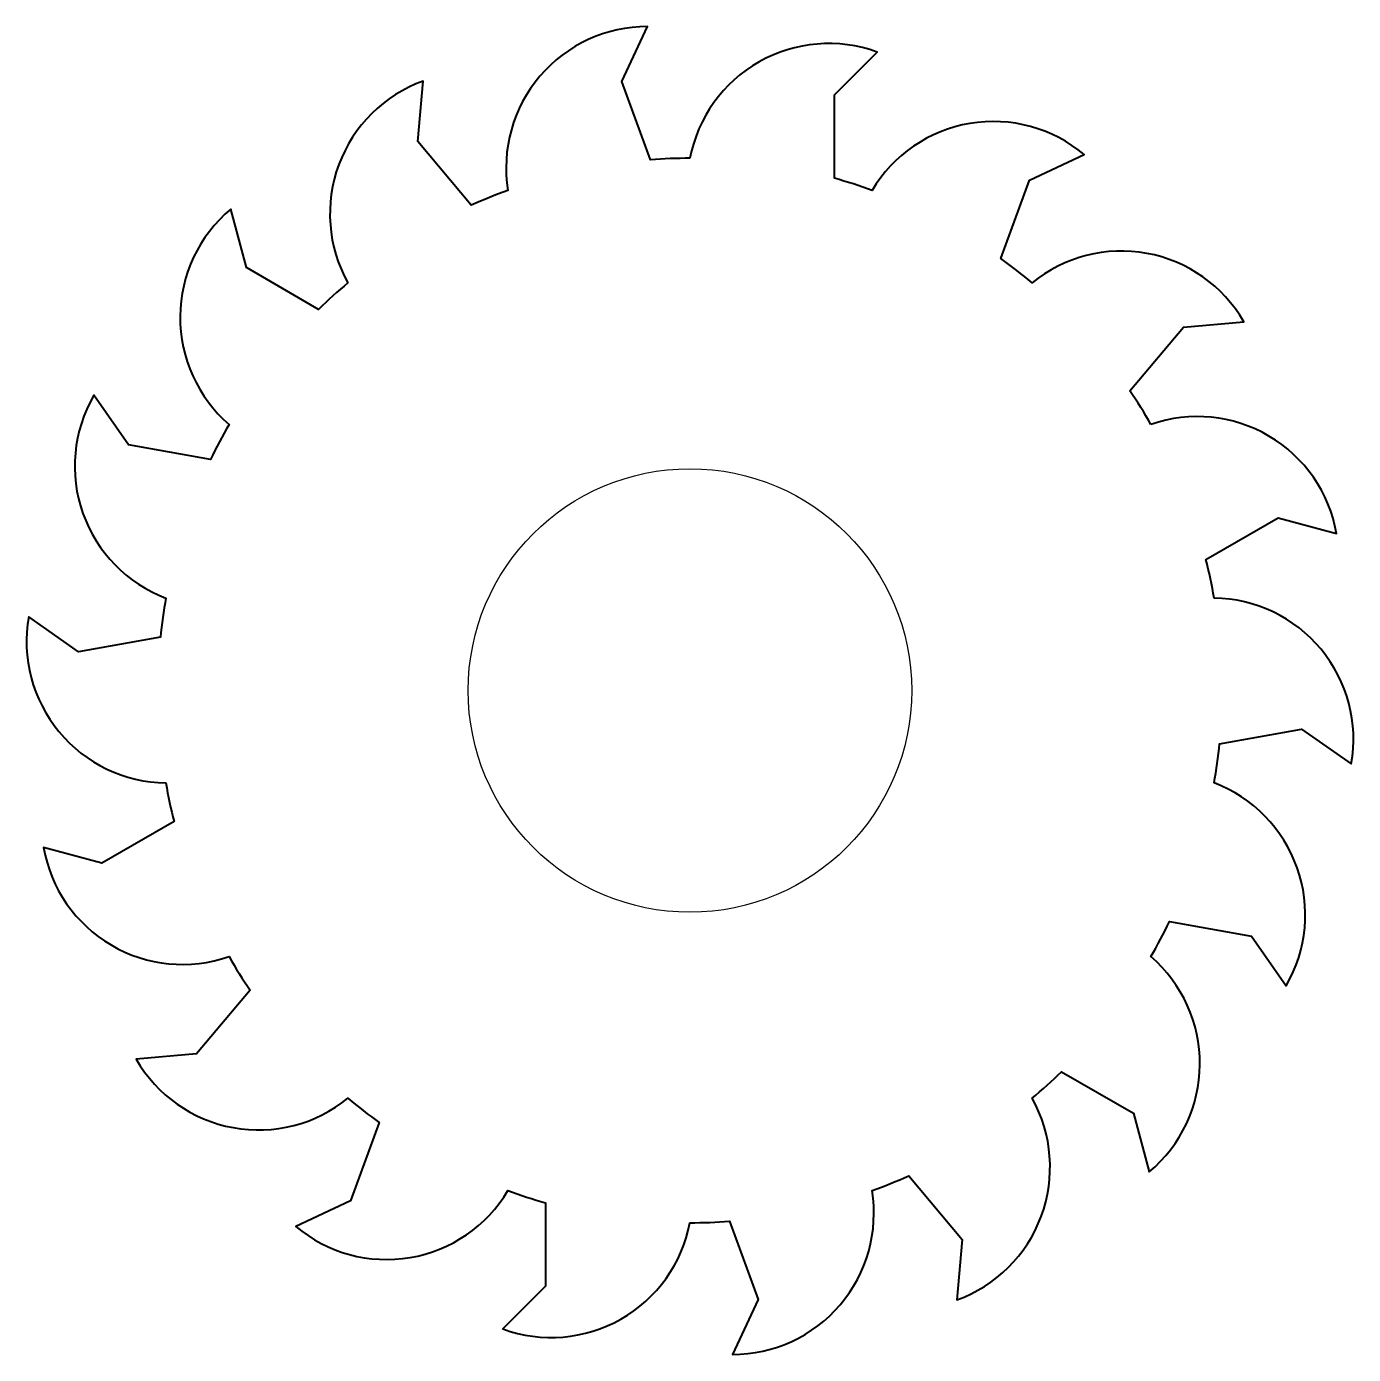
# Model space of a CAD drawing. Header units: millimetres. Extents: x 2728 to 2878, y 1355 to 1504.
import ezdxf

# ---------------------------------------------------------------- set-up
doc = ezdxf.new("R2010")
doc.units = ezdxf.units.MM
doc.layers.add('Sawplate', color=7, linetype='Continuous', lineweight=30)
doc.layers.add('Sawteeth', color=1, linetype='Continuous', lineweight=40)

msp = doc.modelspace()

# ---------------------------------------------------------------- linework, layer by layer
at = {"layer": 'Sawplate'}
msp.add_circle((2803.23, 1429.42), 25, dxfattribs=at)
at = {"layer": 'Sawteeth'}
msp.add_lwpolyline([(2855.2, 1459.42, 0.018599), (2852.82, 1463.2), (2858.86, 1470.39), (2865.66, 1470.99, 0.462184), (2841.8, 1475.38, 0.018599), (2838.28, 1478.12), (2841.49, 1486.95), (2847.68, 1489.83, 0.462184), (2823.76, 1485.8, 0.018599), (2819.51, 1487.17), (2819.51, 1496.56), (2824.34, 1501.39, 0.462184), (2803.23, 1489.42, 0.018599), (2798.78, 1489.26), (2795.56, 1498.08), (2798.45, 1504.27, 0.462184), (2782.71, 1485.8, 0.018599), (2778.58, 1484.12), (2772.54, 1491.32), (2773.14, 1498.12, 0.462184), (2764.67, 1475.38, 0.018599), (2761.36, 1472.39), (2753.23, 1477.09), (2751.46, 1483.68, 0.462184), (2751.27, 1459.42, 0.018599), (2749.19, 1455.48), (2739.94, 1457.11), (2736.02, 1462.7, 0.462184), (2744.15, 1439.84, 0.018599), (2743.54, 1435.42), (2734.29, 1433.79), (2728.69, 1437.71, 0.462184), (2744.15, 1419, 0.018599), (2745.08, 1414.64), (2736.95, 1409.94), (2730.36, 1411.71, 0.462184), (2751.27, 1399.42, 0.018599), (2753.65, 1395.64), (2747.61, 1388.45), (2740.81, 1387.85, 0.462184), (2764.67, 1383.46, 0.018599), (2768.19, 1380.72), (2764.98, 1371.9), (2758.79, 1369.01, 0.462184), (2782.71, 1373.04, 0.018599), (2786.96, 1371.67), (2786.96, 1362.28), (2782.13, 1357.45, 0.462184), (2803.23, 1369.42, 0.018599), (2807.69, 1369.59), (2810.91, 1360.76), (2808.02, 1354.57, 0.462184), (2823.76, 1373.04, 0.018599), (2827.89, 1374.72), (2833.93, 1367.53), (2833.33, 1360.72, 0.462184), (2841.8, 1383.46, 0.018599), (2845.11, 1386.45), (2853.24, 1381.76), (2855.01, 1375.16, 0.462184), (2855.2, 1399.42, 0.018599), (2857.28, 1403.37), (2866.53, 1401.74), (2870.45, 1396.14, 0.462184), (2862.32, 1419, 0.018599), (2862.93, 1423.42), (2872.18, 1425.05), (2877.78, 1421.14, 0.462184), (2862.32, 1439.84, 0.018599), (2861.39, 1444.2), (2869.52, 1448.9), (2876.11, 1447.13, 0.462184)], format="xyb", close=True, dxfattribs=at)

doc.saveas('drawing.dxf')
